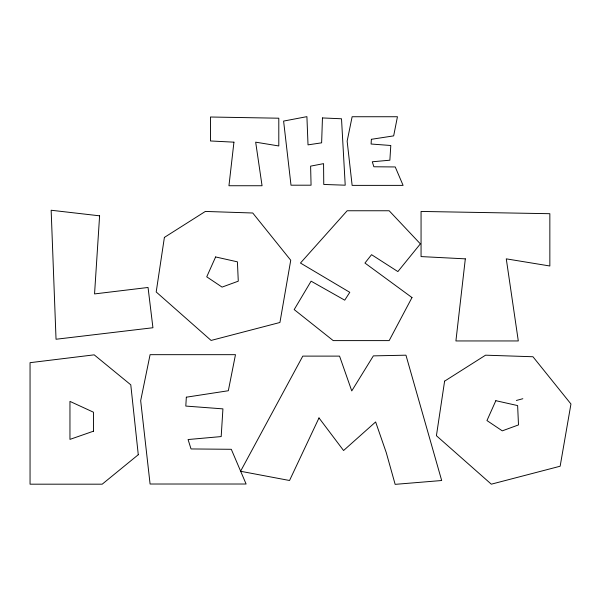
<?xml version="1.0" encoding="UTF-8"?>
<svg xmlns="http://www.w3.org/2000/svg" width="601" height="601" viewBox="0 0 601 601"><rect width="100%" height="100%" fill="white"/><g stroke="black" fill="none" stroke-linecap="round" stroke-linejoin="round"><path stroke-width="0.9" d="M516.364 400.469L522.84 398.718M322.459 117.946L321.625 142.828L308.02 144.864L306.908 116.647L283.604 121.086L291.004 185.198L311.07 185.198L310.612 166.146L323.571 163.645L323.759 184.454L345.214 185.198L341.511 118.773L322.459 117.946M186.333 397.193L185.807 406.073L222.926 408.868L221.183 436.574L188.075 439.534L191.035 448.947L231.295 449.293L246.109 484.015L150.085 484.015L140.672 400.687L150.085 354.673L235.479 354.673L228.327 390.74L186.333 397.193M371.373 139.304L371.095 144.022L390.793 145.495L389.869 160.204L372.297 161.774L373.867 166.77L395.233 166.95L403.091 185.378L352.133 185.378L347.145 141.16L352.133 116.737L397.449 116.737L393.663 135.879L371.373 139.304M99.601 215.827L94.552 293.919L148.049 287.473L152.932 327.74L56.036 339.249L51.153 210.245L99.601 215.827M233.939 142.167L228.951 185.739L262.059 185.739L255.673 142.167L278.796 145.96L278.796 118.209L210.455 117.007L210.455 140.965L233.939 142.167M465.324 258.851L455.911 340.947L518.302 340.947L506.275 258.851L549.847 265.995L549.847 213.701L421.061 211.439L421.061 256.582L465.324 258.851M164.389 237.41L156.2 291.973L211.094 340.436L279.931 322.482L290.741 260.248L252.751 213.002L205.347 211.439L164.389 237.41M444.605 381.154L436.416 435.717L491.31 484.181L560.147 466.226L570.95 403.992L532.959 356.746L485.555 355.183L444.605 381.154M215.624 256.95L206.736 276.821L222.077 287.105L238.281 281.178L237.41 261.833L215.624 256.95M495.84 400.694L486.953 420.565L502.286 430.849L518.498 424.922L517.626 405.577L495.84 400.694M318.996 417.935L289.539 480.5L240.573 471.267L302.791 356.115L339.557 356.115L351.758 390.913L373.371 355.875L405.953 355.183L441.682 480.515L395.15 484.353L386.263 452.628L375.633 421.947L343.569 450.525L318.996 417.935M411.993 297.555L389.163 340.609L333.224 340.609L294.19 309.583L311.093 281.17L344.726 300.169L349.782 292.326L300.462 263.043L347.168 210.756L389.163 210.756L420.362 243.871L397.877 271.584L371.561 254.681L364.942 263.043L411.993 297.555M138.275 454.724L102.2 484.181L30.05 484.181L30.05 362.681L94.184 354.838L130.778 384.82L138.275 454.724M93.448 431.195L69.956 439.384L69.956 401.393L93.448 412.196L93.448 431.195"/></g></svg>
